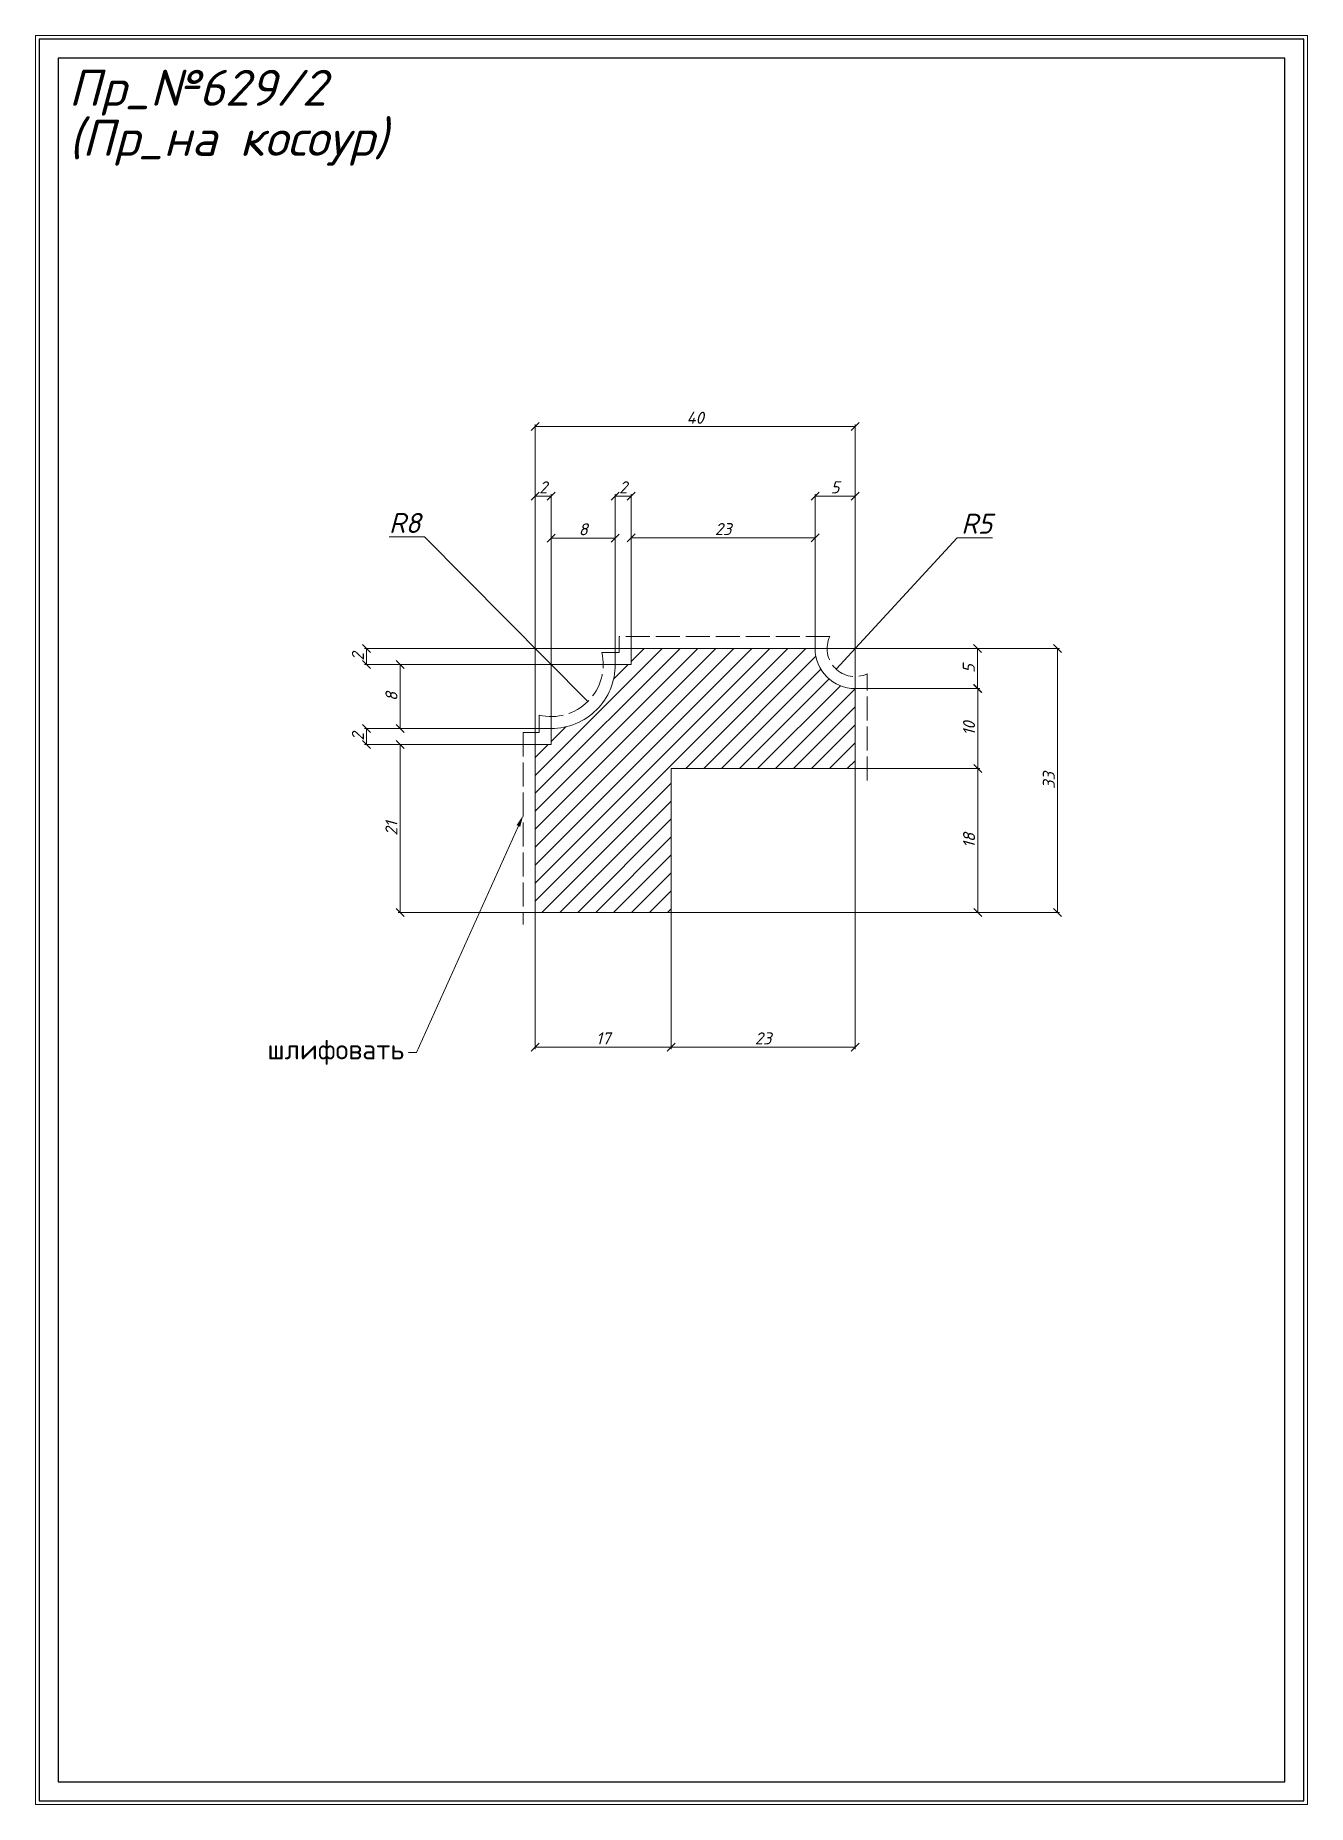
# Model space of a CAD drawing. Header units: millimetres. Extents: x 9575 to 9734, y -1578 to -1357.
import ezdxf
from ezdxf import colors
from ezdxf.entities.mleader import LeaderData, LeaderLine
from ezdxf.math import Vec2, Vec3

# ---------------------------------------------------------------- set-up
doc = ezdxf.new("R2010")
doc.units = ezdxf.units.MM
doc.linetypes.add('ACAD_ISO02W100', pattern=[15, 12, -3])
doc.layers.get('0').update_dxf_attribs({"lineweight": 13})
for name, color, linetype, lineweight in [('служебный слой ЛИНИИ ПУНКТИРНЫЕ', 7, 'ACAD_ISO02W100', 13), ('служебный слой НАДПИСИ', 7, 'Continuous', 13), ('служебный слой РАЗМЕРЫ', 7, 'Continuous', 9), ('служебный слой ШТАМП', 7, 'Continuous', 30)]:
    doc.layers.add(name, color=color, linetype=linetype, lineweight=lineweight)
doc.styles.add('ЕСКД', font='isocpeur.ttf', dxfattribs={"oblique": 15})
doc.styles.add('ЕСКД штамп_текст', font='isocpeur.ttf')
doc.dimstyles.new('ЕСКД', dxfattribs={"dimtxt": 3.5, "dimasz": 2.5, "dimexe": 0.25, "dimexo": 0, "dimgap": 0.35, "dimtad": 1, "dimdec": 1, "dimzin": 9, "dimtxsty": 'ЕСКД', "dimblk": 'OBLIQUE', "dimcen": 0, "dimclrd": 256, "dimclre": 256, "dimclrt": 256, "dimadec": 1, "dimazin": 0, "dimtfac": 1, "dimtdec": 1, "dimtmove": 0, "dimatfit": 3, "dimldrblk": 'DOTSMALL', "dimfxl": 1, "dimlwd": -1, "dimlwe": -1, "dimarcsym": 0})
doc.dimstyles.new('ЕСКД$4', dxfattribs={"dimtxt": 3.5, "dimasz": 2.5, "dimexe": 0.25, "dimexo": 0, "dimgap": 0.35, "dimtad": 1, "dimtoh": 1, "dimdec": 1, "dimzin": 9, "dimtxsty": 'ЕСКД', "dimblk1": 'OBLIQUE', "dimsah": 1, "dimcen": 0, "dimse1": 1, "dimclrd": 256, "dimclre": 256, "dimclrt": 256, "dimadec": 1, "dimazin": 0, "dimtfac": 1, "dimtdec": 1, "dimtofl": 0, "dimtmove": 0, "dimatfit": 3, "dimldrblk": 'DOTSMALL', "dimfxl": 1, "dimlwd": -1, "dimlwe": -1, "dimarcsym": 2})

# ---------------------------------------------------------------- blocks, each defined once
blk = doc.blocks.new('*D20')
at = {"layer": 'Defpoints', "color": 0, "transparency": 16777216}
for p in [(9633.4, -1429.63), (9639.04, -1435.3)]:
    blk.add_point(p, dxfattribs=at)
at = {"layer": 'служебный слой РАЗМЕРЫ', "transparency": 16777216}
for p, q in [((9618.76, -1419.35), (9623.18, -1419.35)), ((9623.18, -1419.35), (9643.62, -1439.91))]:
    blk.add_line(p, q, dxfattribs=at)
at = {"layer": 'служебный слой РАЗМЕРЫ', "lineweight": 5, "transparency": 16777216, "insert": (9620.72, -1417.6), "char_height": 2.5, "attachment_point": 5, "style": 'ЕСКД'}
blk.add_mtext('R8', dxfattribs=at)
blk = doc.blocks.new('_DotSmall')
at = {"color": 0, "linetype": 'ByBlock', "lineweight": -3, "const_width": 0.5}
blk.add_lwpolyline([(-0.0625, 0, 1), (0.0625, 0, 1)], format="xyb", close=True, dxfattribs=at)
blk = doc.blocks.new('_OBLIQUE')
at = {"color": 0, "linetype": 'ByBlock'}
blk.add_line((-0.5, -0.5), (0.5, 0.5), dxfattribs=at)
blk = doc.blocks.new('*D19')
at = {"layer": 'Defpoints', "color": 0, "transparency": 16777216}
for p in [(9637.04, -1414.24), (9639.04, -1443.3), (9637.04, -1445.3)]:
    blk.add_point(p, dxfattribs=at)
at = {"layer": 'служебный слой РАЗМЕРЫ', "transparency": 16777216}
for p, q in [((9637.04, -1445.3), (9637.04, -1413.99)), ((9639.04, -1414.24), (9637.04, -1414.24)), ((9639.04, -1443.3), (9639.04, -1413.99))]:
    blk.add_line(p, q, dxfattribs=at)
at = {"layer": 'служебный слой РАЗМЕРЫ', "transparency": 16777216, "rotation": 180}
blk.add_blockref('_OBLIQUE', (9637.04, -1414.24), dxfattribs=at)
at = {"layer": 'служебный слой РАЗМЕРЫ', "transparency": 16777216}
blk.add_blockref('_OBLIQUE', (9639.04, -1414.24), dxfattribs=at)
at = {"layer": 'служебный слой РАЗМЕРЫ', "transparency": 16777216, "insert": (9638.04, -1413.14), "char_height": 1.5, "attachment_point": 5, "style": 'ЕСКД'}
blk.add_mtext('2', dxfattribs=at)
blk = doc.blocks.new('*D18')
at = {"layer": 'Defpoints', "color": 0, "transparency": 16777216}
for p in [(9649.04, -1414.24), (9649.04, -1433.3), (9647.04, -1435.3)]:
    blk.add_point(p, dxfattribs=at)
at = {"layer": 'служебный слой РАЗМЕРЫ', "transparency": 16777216}
for p, q in [((9647.04, -1435.3), (9647.04, -1413.99)), ((9647.04, -1414.24), (9649.04, -1414.24)), ((9649.04, -1433.3), (9649.04, -1413.99))]:
    blk.add_line(p, q, dxfattribs=at)
at = {"layer": 'служебный слой РАЗМЕРЫ', "transparency": 16777216, "rotation": 180}
blk.add_blockref('_OBLIQUE', (9647.04, -1414.24), dxfattribs=at)
at = {"layer": 'служебный слой РАЗМЕРЫ', "transparency": 16777216}
blk.add_blockref('_OBLIQUE', (9649.04, -1414.24), dxfattribs=at)
at = {"layer": 'служебный слой РАЗМЕРЫ', "transparency": 16777216, "insert": (9648.04, -1413.14), "char_height": 1.5, "attachment_point": 5, "style": 'ЕСКД'}
blk.add_mtext('2', dxfattribs=at)
blk = doc.blocks.new('*D17')
at = {"layer": 'Defpoints', "color": 0, "transparency": 16777216}
for p in [(9615.95, -1433.3), (9649.04, -1433.3), (9647.04, -1435.3)]:
    blk.add_point(p, dxfattribs=at)
at = {"layer": 'служебный слой РАЗМЕРЫ', "transparency": 16777216}
for p, q in [((9649.04, -1433.3), (9615.7, -1433.3)), ((9615.95, -1435.3), (9615.95, -1433.3)), ((9647.04, -1435.3), (9615.7, -1435.3))]:
    blk.add_line(p, q, dxfattribs=at)
for p, rotation in [((9615.95, -1433.3), 90), ((9615.95, -1435.3), 270)]:
    blk.add_blockref('_OBLIQUE', p, dxfattribs=dict(at, rotation=rotation))
at = {"layer": 'служебный слой РАЗМЕРЫ', "transparency": 16777216, "insert": (9614.85, -1434.3), "char_height": 1.5, "attachment_point": 5, "rotation": 90, "style": 'ЕСКД'}
blk.add_mtext('2', dxfattribs=at)
blk = doc.blocks.new('*D16')
at = {"layer": 'Defpoints', "color": 0, "transparency": 16777216}
for p in [(9680.43, -1429.62), (9677.04, -1433.3)]:
    blk.add_point(p, dxfattribs=at)
at = {"layer": 'служебный слой РАЗМЕРЫ', "transparency": 16777216}
for p, q in [((9689.79, -1419.44), (9674.67, -1435.88)), ((9694.21, -1419.44), (9689.79, -1419.44))]:
    blk.add_line(p, q, dxfattribs=at)
at = {"layer": 'служебный слой РАЗМЕРЫ', "lineweight": 5, "transparency": 16777216, "insert": (9692.25, -1417.69), "char_height": 2.5, "attachment_point": 5, "style": 'ЕСКД'}
blk.add_mtext('R5', dxfattribs=at)
blk = doc.blocks.new('*D15')
at = {"layer": 'Defpoints', "color": 0, "transparency": 16777216}
for p in [(9639.04, -1443.3), (9615.95, -1445.3), (9639.04, -1445.3)]:
    blk.add_point(p, dxfattribs=at)
at = {"layer": 'служебный слой РАЗМЕРЫ', "transparency": 16777216}
for p, q in [((9639.04, -1443.3), (9615.7, -1443.3)), ((9615.95, -1443.3), (9615.95, -1445.3)), ((9639.04, -1445.3), (9615.7, -1445.3))]:
    blk.add_line(p, q, dxfattribs=at)
for p, rotation in [((9615.95, -1443.3), 90), ((9615.95, -1445.3), 270)]:
    blk.add_blockref('_OBLIQUE', p, dxfattribs=dict(at, rotation=rotation))
at = {"layer": 'служебный слой РАЗМЕРЫ', "transparency": 16777216, "insert": (9614.85, -1444.3), "char_height": 1.5, "attachment_point": 5, "rotation": 90, "style": 'ЕСКД'}
blk.add_mtext('2', dxfattribs=at)
blk = doc.blocks.new('*D14')
at = {"layer": 'Defpoints', "color": 0, "transparency": 16777216}
for p in [(9637.04, -1445.3), (9620.15, -1466.3), (9637.04, -1466.3)]:
    blk.add_point(p, dxfattribs=at)
at = {"layer": 'служебный слой РАЗМЕРЫ', "transparency": 16777216}
for p, q in [((9637.04, -1445.3), (9619.9, -1445.3)), ((9620.15, -1445.3), (9620.15, -1466.3)), ((9637.04, -1466.3), (9619.9, -1466.3))]:
    blk.add_line(p, q, dxfattribs=at)
for p, rotation in [((9620.15, -1445.3), 90), ((9620.15, -1466.3), 270)]:
    blk.add_blockref('_OBLIQUE', p, dxfattribs=dict(at, rotation=rotation))
at = {"layer": 'служебный слой РАЗМЕРЫ', "transparency": 16777216, "insert": (9619.05, -1455.8), "char_height": 1.5, "attachment_point": 5, "rotation": 90, "style": 'ЕСКД'}
blk.add_mtext('21', dxfattribs=at)
blk = doc.blocks.new('*D12')
at = {"layer": 'Defpoints', "color": 0, "transparency": 16777216}
for p in [(9677.04, -1438.3), (9676.93, -1448.3), (9692.39, -1448.3)]:
    blk.add_point(p, dxfattribs=at)
at = {"layer": 'служебный слой РАЗМЕРЫ', "transparency": 16777216}
for p, q in [((9677.04, -1438.3), (9692.64, -1438.3)), ((9692.39, -1438.3), (9692.39, -1448.3)), ((9676.93, -1448.3), (9692.64, -1448.3))]:
    blk.add_line(p, q, dxfattribs=at)
for p, rotation in [((9692.39, -1438.3), 90), ((9692.39, -1448.3), 270)]:
    blk.add_blockref('_OBLIQUE', p, dxfattribs=dict(at, rotation=rotation))
at = {"layer": 'служебный слой РАЗМЕРЫ', "transparency": 16777216, "insert": (9691.29, -1443.3), "char_height": 1.5, "attachment_point": 5, "rotation": 90, "style": 'ЕСКД'}
blk.add_mtext('10', dxfattribs=at)
blk = doc.blocks.new('*D11')
at = {"layer": 'Defpoints', "color": 0, "transparency": 16777216}
for p in [(9676.93, -1448.3), (9654.04, -1466.3), (9692.39, -1466.3)]:
    blk.add_point(p, dxfattribs=at)
at = {"layer": 'служебный слой РАЗМЕРЫ', "transparency": 16777216}
for p, q in [((9676.93, -1448.3), (9692.64, -1448.3)), ((9692.39, -1448.3), (9692.39, -1466.3)), ((9654.04, -1466.3), (9692.64, -1466.3))]:
    blk.add_line(p, q, dxfattribs=at)
for p, rotation in [((9692.39, -1448.3), 90), ((9692.39, -1466.3), 270)]:
    blk.add_blockref('_OBLIQUE', p, dxfattribs=dict(at, rotation=rotation))
at = {"layer": 'служебный слой РАЗМЕРЫ', "transparency": 16777216, "insert": (9691.29, -1457.3), "char_height": 1.5, "attachment_point": 5, "rotation": 90, "style": 'ЕСКД'}
blk.add_mtext('18', dxfattribs=at)
blk = doc.blocks.new('*D9')
at = {"layer": 'Defpoints', "color": 0, "transparency": 16777216}
for p in [(9654.04, -1448.3), (9677.04, -1448.3), (9654.04, -1483.14)]:
    blk.add_point(p, dxfattribs=at)
at = {"layer": 'служебный слой РАЗМЕРЫ', "transparency": 16777216}
for p, q in [((9654.04, -1448.3), (9654.04, -1483.39)), ((9677.04, -1448.3), (9677.04, -1483.39)), ((9677.04, -1483.14), (9654.04, -1483.14))]:
    blk.add_line(p, q, dxfattribs=at)
at = {"layer": 'служебный слой РАЗМЕРЫ', "transparency": 16777216, "rotation": 180}
blk.add_blockref('_OBLIQUE', (9654.04, -1483.14), dxfattribs=at)
at = {"layer": 'служебный слой РАЗМЕРЫ', "transparency": 16777216}
blk.add_blockref('_OBLIQUE', (9677.04, -1483.14), dxfattribs=at)
at = {"layer": 'служебный слой РАЗМЕРЫ', "transparency": 16777216, "insert": (9665.54, -1482.04), "char_height": 1.5, "attachment_point": 5, "style": 'ЕСКД'}
blk.add_mtext('23', dxfattribs=at)
blk = doc.blocks.new('*D8')
at = {"layer": 'Defpoints', "color": 0, "transparency": 16777216}
for p in [(9672.04, -1414.24), (9672.04, -1433.3), (9677.04, -1438.3)]:
    blk.add_point(p, dxfattribs=at)
at = {"layer": 'служебный слой РАЗМЕРЫ', "transparency": 16777216}
for p, q in [((9672.04, -1433.3), (9672.04, -1413.99)), ((9677.04, -1414.24), (9672.04, -1414.24)), ((9677.04, -1438.3), (9677.04, -1413.99))]:
    blk.add_line(p, q, dxfattribs=at)
at = {"layer": 'служебный слой РАЗМЕРЫ', "transparency": 16777216, "rotation": 180}
blk.add_blockref('_OBLIQUE', (9672.04, -1414.24), dxfattribs=at)
at = {"layer": 'служебный слой РАЗМЕРЫ', "transparency": 16777216}
blk.add_blockref('_OBLIQUE', (9677.04, -1414.24), dxfattribs=at)
at = {"layer": 'служебный слой РАЗМЕРЫ', "transparency": 16777216, "insert": (9674.54, -1413.14), "char_height": 1.5, "attachment_point": 5, "style": 'ЕСКД'}
blk.add_mtext('5', dxfattribs=at)
blk = doc.blocks.new('*D7')
at = {"layer": 'Defpoints', "color": 0, "transparency": 16777216}
for p in [(9649.04, -1419.46), (9649.04, -1433.3), (9672.04, -1433.3)]:
    blk.add_point(p, dxfattribs=at)
at = {"layer": 'служебный слой РАЗМЕРЫ', "transparency": 16777216}
for p, q in [((9649.04, -1433.3), (9649.04, -1419.21)), ((9672.04, -1419.46), (9649.04, -1419.46)), ((9672.04, -1433.3), (9672.04, -1419.21))]:
    blk.add_line(p, q, dxfattribs=at)
at = {"layer": 'служебный слой РАЗМЕРЫ', "transparency": 16777216, "rotation": 180}
blk.add_blockref('_OBLIQUE', (9649.04, -1419.46), dxfattribs=at)
at = {"layer": 'служебный слой РАЗМЕРЫ', "transparency": 16777216}
blk.add_blockref('_OBLIQUE', (9672.04, -1419.46), dxfattribs=at)
at = {"layer": 'служебный слой РАЗМЕРЫ', "transparency": 16777216, "insert": (9660.54, -1418.36), "char_height": 1.5, "attachment_point": 5, "style": 'ЕСКД'}
blk.add_mtext('23', dxfattribs=at)
blk = doc.blocks.new('*D6')
at = {"layer": 'Defpoints', "color": 0, "transparency": 16777216}
for p in [(9639.04, -1419.49), (9647.04, -1435.3), (9639.04, -1443.3)]:
    blk.add_point(p, dxfattribs=at)
at = {"layer": 'служебный слой РАЗМЕРЫ', "transparency": 16777216}
for p, q in [((9639.04, -1443.3), (9639.04, -1419.24)), ((9647.04, -1419.49), (9639.04, -1419.49)), ((9647.04, -1435.3), (9647.04, -1419.24))]:
    blk.add_line(p, q, dxfattribs=at)
at = {"layer": 'служебный слой РАЗМЕРЫ', "transparency": 16777216, "rotation": 180}
blk.add_blockref('_OBLIQUE', (9639.04, -1419.49), dxfattribs=at)
at = {"layer": 'служебный слой РАЗМЕРЫ', "transparency": 16777216}
blk.add_blockref('_OBLIQUE', (9647.04, -1419.49), dxfattribs=at)
at = {"layer": 'служебный слой РАЗМЕРЫ', "transparency": 16777216, "insert": (9643.04, -1418.39), "char_height": 1.5, "attachment_point": 5, "style": 'ЕСКД'}
blk.add_mtext('8', dxfattribs=at)
blk = doc.blocks.new('*D5')
at = {"layer": 'Defpoints', "color": 0, "transparency": 16777216}
for p in [(9637.04, -1405.54), (9677.04, -1438.3), (9637.04, -1445.3)]:
    blk.add_point(p, dxfattribs=at)
at = {"layer": 'служебный слой РАЗМЕРЫ', "transparency": 16777216}
for p, q in [((9637.04, -1445.3), (9637.04, -1405.29)), ((9677.04, -1405.54), (9637.04, -1405.54)), ((9677.04, -1438.3), (9677.04, -1405.29))]:
    blk.add_line(p, q, dxfattribs=at)
at = {"layer": 'служебный слой РАЗМЕРЫ', "transparency": 16777216, "rotation": 180}
blk.add_blockref('_OBLIQUE', (9637.04, -1405.54), dxfattribs=at)
at = {"layer": 'служебный слой РАЗМЕРЫ', "transparency": 16777216}
blk.add_blockref('_OBLIQUE', (9677.04, -1405.54), dxfattribs=at)
at = {"layer": 'служебный слой РАЗМЕРЫ', "transparency": 16777216, "insert": (9657.04, -1404.44), "char_height": 1.5, "attachment_point": 5, "style": 'ЕСКД'}
blk.add_mtext('40', dxfattribs=at)
blk = doc.blocks.new('*D4')
at = {"layer": 'Defpoints', "color": 0, "transparency": 16777216}
for p in [(9647.04, -1435.3), (9620.15, -1443.3), (9639.04, -1443.3)]:
    blk.add_point(p, dxfattribs=at)
at = {"layer": 'служебный слой РАЗМЕРЫ', "transparency": 16777216}
for p, q in [((9647.04, -1435.3), (9619.9, -1435.3)), ((9620.15, -1435.3), (9620.15, -1443.3)), ((9639.04, -1443.3), (9619.9, -1443.3))]:
    blk.add_line(p, q, dxfattribs=at)
for p, rotation in [((9620.15, -1435.3), 90), ((9620.15, -1443.3), 270)]:
    blk.add_blockref('_OBLIQUE', p, dxfattribs=dict(at, rotation=rotation))
at = {"layer": 'служебный слой РАЗМЕРЫ', "transparency": 16777216, "insert": (9619.05, -1439.3), "char_height": 1.5, "attachment_point": 5, "rotation": 90, "style": 'ЕСКД'}
blk.add_mtext('8', dxfattribs=at)

msp = doc.modelspace()

# ---------------------------------------------------------------- hatches: boundary and pattern name
h = msp.add_hatch()
h.set_pattern_fill('ANSI31', color=256, scale=0.5, style=0)
h.set_pattern_definition([(45, (9235.3604, -692.3842), (-1.122532, 1.122532), [])])
h.paths.add_polyline_path([(9677.04, -1448.3), (9677.04, -1438.3, -0.414214), (9672.04, -1433.3), (9649.04, -1433.3), (9649.04, -1435.3), (9647.04, -1435.3, -0.414214), (9639.04, -1443.3), (9639.04, -1445.3), (9637.04, -1445.3), (9637.04, -1466.3), (9654.04, -1466.3), (9654.04, -1448.3)])

# ---------------------------------------------------------------- linework, layer by layer
at = {"ltscale": 10}
msp.add_lwpolyline([(9677.04, -1438.3, -0.414214), (9672.04, -1433.3), (9649.04, -1433.3), (9649.04, -1435.3), (9647.04, -1435.3, -0.414214), (9639.04, -1443.3), (9639.04, -1445.3), (9637.04, -1445.3), (9637.04, -1466.3), (9654.04, -1466.3), (9654.04, -1448.3), (9677.04, -1448.3)], format="xyb", close=True, dxfattribs=at)
at = {"layer": 'служебный слой ЛИНИИ ПУНКТИРНЫЕ', "ltscale": 0.25}
msp.add_lwpolyline([(9678.54, -1449.8), (9678.54, -1436.46, -0.705121), (9673.88, -1431.8), (9647.54, -1431.8), (9647.54, -1433.8), (9645.36, -1433.8, -0.558221), (9637.54, -1441.63), (9637.54, -1443.8), (9635.54, -1443.8), (9635.54, -1467.8)], format="xyb", dxfattribs=at)
at = {"layer": 'служебный слой ШТАМП', "color": 6, "lineweight": 5, "ltscale": 100}
msp.add_lwpolyline([(9733.64, -1356.63), (9574.52, -1356.63), (9574.52, -1577.85), (9733.64, -1577.85)], close=True, dxfattribs=at)
at = {"layer": 'служебный слой ШТАМП', "ltscale": 100}
for points in [[(9733.18, -1357.09), (9574.97, -1357.09), (9574.97, -1577.39), (9733.18, -1577.39)], [(9730.78, -1359.49), (9577.37, -1359.49), (9577.37, -1574.99), (9730.78, -1574.99)]]:
    msp.add_lwpolyline(points, close=True, dxfattribs=at)

# ---------------------------------------------------------------- texts
at = {"layer": 'служебный слой НАДПИСИ', "style": 'ЕСКД', "oblique": 15}
for s, p in [('Пр_№629/2', (9578.67, -1365.44)), ('(Пр_на косоур)', (9578.67, -1371.7))]:
    msp.add_text(s, height=4.5, dxfattribs=at).set_placement(p)

# ---------------------------------------------------------------- dimensions: what is measured, and where the dimension line sits
at = {"layer": 'служебный слой РАЗМЕРЫ'}
for base, p1, p2, picture, middle in [((9637.04, -1405.54), (9677.04, -1438.3), (9637.04, -1445.3), '*D5', (9657.04, -1404.44)), ((9637.04, -1414.24), (9639.04, -1443.3), (9637.04, -1445.3), '*D19', (9638.04, -1413.14)), ((9649.04, -1414.24), (9647.04, -1435.3), (9649.04, -1433.3), '*D18', (9648.04, -1413.14)), ((9672.04, -1414.24), (9677.04, -1438.3), (9672.04, -1433.3), '*D8', (9674.54, -1413.14)), ((9639.04, -1419.49), (9647.04, -1435.3), (9639.04, -1443.3), '*D6', (9643.04, -1418.39)), ((9649.04, -1419.46), (9672.04, -1433.3), (9649.04, -1433.3), '*D7', (9660.54, -1418.36)), ((9654.04, -1483.14), (9677.04, -1448.3), (9654.04, -1448.3), '*D9', (9665.54, -1482.04))]:
    dim = msp.add_linear_dim(base=base, p1=p1, p2=p2, dimstyle='ЕСКД', override={"dimtxt": 1.5, "dimasz": 1}, dxfattribs=at)
    dim.commit()
    dim.dimension.update_dxf_attribs({"geometry": picture, "text_midpoint": middle})
at = {"layer": 'служебный слой РАЗМЕРЫ', "lineweight": 5}
for center, mpoint, picture, middle in [((9639.04, -1435.3), (9633.4, -1429.63), '*D20', (9620.72, -1419.35)), ((9677.04, -1433.3), (9680.43, -1429.62), '*D16', (9692.25, -1419.44))]:
    dim = msp.add_radius_dim(center=center, mpoint=mpoint, dimstyle='ЕСКД$4', override={"dimtxt": 2.5, "dimasz": 1.5, "dimgap": 0.5}, dxfattribs=at)
    dim.commit()
    dim.dimension.update_dxf_attribs({"geometry": picture, "text_midpoint": middle, "dimtype": 132})
at = {"layer": 'служебный слой РАЗМЕРЫ'}
for base, p1, p2, picture, middle in [((9615.95, -1433.3), (9647.04, -1435.3), (9649.04, -1433.3), '*D17', (9614.85, -1434.3)), ((9620.15, -1443.3), (9647.04, -1435.3), (9639.04, -1443.3), '*D4', (9619.05, -1439.3)), ((9692.39, -1448.3), (9677.04, -1438.3), (9676.93, -1448.3), '*D12', (9691.29, -1443.3)), ((9615.95, -1445.3), (9639.04, -1443.3), (9639.04, -1445.3), '*D15', (9614.85, -1444.3)), ((9620.15, -1466.3), (9637.04, -1445.3), (9637.04, -1466.3), '*D14', (9619.05, -1455.8)), ((9692.39, -1466.3), (9676.93, -1448.3), (9654.04, -1466.3), '*D11', (9691.29, -1457.3))]:
    dim = msp.add_linear_dim(base=base, p1=p1, p2=p2, angle=90, dimstyle='ЕСКД', override={"dimtxt": 1.5, "dimasz": 1}, dxfattribs=at)
    dim.commit()
    dim.dimension.update_dxf_attribs({"geometry": picture, "text_midpoint": middle})
for base, p1 in [((9702.37, -1433.3), (9654.04, -1466.3)), ((9692.36, -1433.3), (9677.04, -1438.3))]:
    msp.add_linear_dim(base=base, p1=p1, p2=(9672.04, -1433.3), angle=90, dimstyle='ЕСКД', override={"dimtxt": 1.5, "dimasz": 1}, dxfattribs=at).render()
msp.add_linear_dim(base=(9654.04, -1483.14), p1=(9637.04, -1466.3), p2=(9654.04, -1466.3), dimstyle='ЕСКД', override={"dimtxt": 1.5, "dimasz": 1}, dxfattribs=at).render()

# ---------------------------------------------------------------- leaders
ml = msp.add_multileader_mtext('Standard', dxfattribs=at)
ml.set_content('\\A1;{\\fISOCPEUR|b1|i0|c204|p34;шлифовать}', color=256, style='ЕСКД штамп_текст')
ml.set_leader_properties(color=256, linetype='ByLayer', lineweight=-1)
ml.build(insert=Vec2(0, 0))
ml.multileader.update_dxf_attribs({"dogleg_length": 1, "arrow_head_size": 1.5})
ctx = ml.context
ctx.base_point, ctx.char_height, ctx.arrow_head_size, ctx.landing_gap_size, ctx.plane_origin = Vec3(9603.28, -1483.79), 2.5, 1.5, 0.5, Vec3(9620.83, -1465.32)
ctx.text_align_type = 2
notes = []
notes.append((ctx, [(0, (1, 1, 0), (9622.17, -1483.79), (-1, 0), 1, [(0, [(9635.54, -1454.12)], 0, [])])]))
ctx.mtext.insert, ctx.mtext.alignment, ctx.mtext.flow_direction = Vec3(9620.67, -1482.17), 3, 5
for ctx, leaders in notes:
    for number, flags, end, landing, length, lines in leaders:
        leader = LeaderData()
        leader.index, (leader.has_last_leader_line, leader.has_dogleg_vector, leader.attachment_direction) = number, flags
        leader.last_leader_point, leader.dogleg_vector, leader.dogleg_length = Vec3(end), Vec3(landing), length
        for number, points, colour, breaks in lines:
            line = LeaderLine()
            line.index, line.vertices, line.color, line.breaks = number, Vec3.list(points), colors.encode_raw_color(colour), breaks
            leader.lines.append(line)
        ctx.leaders.append(leader)

doc.saveas('drawing.dxf')
